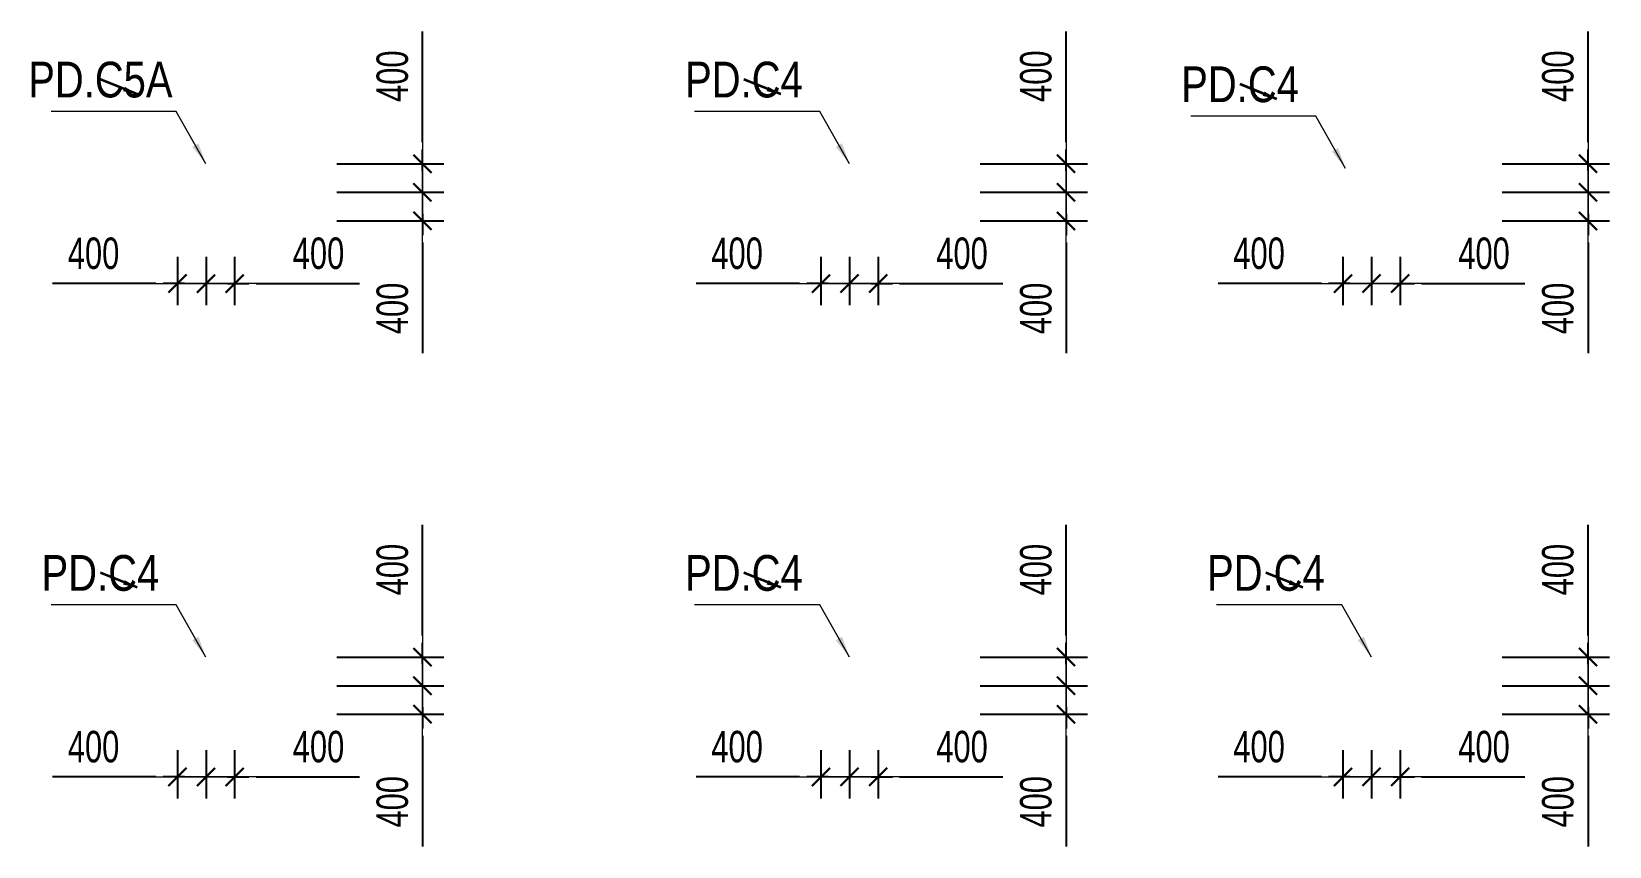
# Model space of a CAD drawing. Header units: millimetres. Extents: x -259680 to 286077, y -1281 to 94455.
# Drawn here: x 70260 to 92327, y 23251 to 34649 of the extents above; entities that cross this region are included whole.
import ezdxf
from ezdxf.enums import TextEntityAlignment as Align

# ---------------------------------------------------------------- set-up
doc = ezdxf.new("R2010")
doc.units = ezdxf.units.MM
doc.layers.get('Defpoints').update_dxf_attribs({"color": 151, "lineweight": 9})
for name, color, linetype, lineweight in [('$0$C1', 20, 'Continuous', 35), ('$1$NDC_S_ANNO', 7, 'Continuous', 20), ('$1$NDC_S_DIM', 1, 'Continuous', 15), ('NDC_S_DIM', 1, 'Continuous', 15)]:
    doc.layers.add(name, color=color, linetype=linetype, lineweight=lineweight)
doc.styles.add('$1$NDC_DIM', font='', dxfattribs={"width": 0.75})
doc.styles.add('$2$ARIAL', font='arial.ttf', dxfattribs={"width": 0.8})
doc.styles.add('NDC_DIM', font='', dxfattribs={"width": 0.75})
doc.styles.get('$1$NDC_DIM').set_extended_font_data('Dotum')
doc.styles.get('NDC_DIM').set_extended_font_data('Dotum')
doc.dimstyles.new('$0$NDC_dim_150', dxfattribs={"dimscale": 150, "dimtxt": 2.2, "dimasz": 1.5, "dimexe": 1.5, "dimexo": 2.5, "dimgap": 1, "dimtad": 1, "dimdec": 0, "dimzin": 0, "dimdsep": 46, "dimtxsty": '$1$NDC_DIM', "dimblk": '$1$DIMMARK', "dimcen": 0.09, "dimdle": 1.2, "dimclrd": 1, "dimclre": 1, "dimclrt": 3, "dimadec": 0, "dimazin": 0, "dimtfac": 1, "dimtdec": 0, "dimtix": 1, "dimtofl": 0, "dimtmove": 0, "dimatfit": 3, "dimfxl": 6, "dimfxlon": 1, "dimtolj": 1, "dimtzin": 0, "dimarcsym": 0})
doc.dimstyles.new('$1$NDC_dim_iso', dxfattribs={"dimtxt": 2.2, "dimasz": 1, "dimexe": 1.5, "dimexo": 2.5, "dimgap": 1, "dimtad": 1, "dimdec": 0, "dimzin": 0, "dimdsep": 46, "dimtxsty": '$1$NDC_DIM', "dimblk": '$1$DIMMARK', "dimcen": 0.09, "dimdle": 1.2, "dimclrd": 1, "dimclre": 1, "dimclrt": 3, "dimadec": 0, "dimazin": 0, "dimtfac": 1, "dimtdec": 0, "dimtix": 1, "dimtofl": 0, "dimtmove": 0, "dimatfit": 3, "dimfxl": 6, "dimfxlon": 1, "dimtolj": 1, "dimtzin": 0, "dimarcsym": 0})
doc.dimstyles.new('NDC_dim_200', dxfattribs={"dimscale": 200, "dimtxt": 2.2, "dimasz": 1.5, "dimexe": 1.5, "dimexo": 2.5, "dimgap": 1, "dimtad": 1, "dimdec": 0, "dimzin": 0, "dimdsep": 46, "dimtxsty": 'NDC_DIM', "dimblk": 'DIMMARK', "dimcen": 0.09, "dimdle": 1.2, "dimclrd": 1, "dimclre": 1, "dimclrt": 3, "dimadec": 0, "dimazin": 0, "dimtfac": 1, "dimtdec": 0, "dimtix": 1, "dimtofl": 0, "dimtmove": 0, "dimatfit": 3, "dimfxl": 6, "dimfxlon": 1, "dimtolj": 1, "dimtzin": 0, "dimarcsym": 0})

# ---------------------------------------------------------------- blocks, each defined once
blk = doc.blocks.new('$1$DIMMARK')
at = {"layer": '$1$NDC_S_DIM', "color": 1}
blk.add_line((-1.5, 0), (1, 0), dxfattribs=at)
at = {"layer": '$1$NDC_S_DIM', "color": 2, "const_width": 0.1}
blk.add_lwpolyline([(-0.424, -0.424), (0.424, 0.424)], dxfattribs=at)
blk = doc.blocks.new('DIMMARK')
at = {"layer": 'NDC_S_DIM', "color": 1}
blk.add_line((-1.5, 0), (1, 0), dxfattribs=at)
at = {"layer": 'NDC_S_DIM', "color": 2, "const_width": 0.1}
blk.add_lwpolyline([(-0.424, -0.424), (0.424, 0.424)], dxfattribs=at)
blk = doc.blocks.new('*D402')
at = {"layer": 'Defpoints', "color": 0, "ltscale": 100, "transparency": 16777216}
for p in [(89000, 25100), (89400, 25100), (89400, 24224)]:
    blk.add_point(p, dxfattribs=at)
at = {"layer": 'NDC_S_DIM', "color": 1, "lineweight": -2, "ltscale": 100, "transparency": 16777216}
for p, q in [((89000, 24600), (89000, 23924)), ((89400, 24600), (89400, 23924)), ((88700, 24224), (88400, 24224)), ((89700, 24224), (91145, 24224))]:
    blk.add_line(p, q, dxfattribs=at)
at = {"layer": 'NDC_S_DIM', "color": 1, "lineweight": -2, "ltscale": 100, "transparency": 16777216, "xscale": 300, "yscale": 300, "zscale": 300}
blk.add_blockref('DIMMARK', (89000, 24224), dxfattribs=at)
at = {"layer": 'NDC_S_DIM', "color": 1, "lineweight": -2, "ltscale": 100, "transparency": 16777216, "xscale": 300, "yscale": 300, "zscale": 300, "rotation": 180}
blk.add_blockref('DIMMARK', (89400, 24224), dxfattribs=at)
at = {"layer": 'NDC_S_DIM', "color": 3, "ltscale": 100, "transparency": 16777216, "insert": (90573, 24645), "char_height": 440, "attachment_point": 5, "style": 'NDC_DIM'}
blk.add_mtext('\\A1;400', dxfattribs=at)
blk = doc.blocks.new('*D403')
at = {"layer": 'Defpoints', "color": 0, "ltscale": 100, "transparency": 16777216}
for p in [(88600, 25100), (89000, 25100), (89000, 24224)]:
    blk.add_point(p, dxfattribs=at)
at = {"layer": 'NDC_S_DIM', "color": 1, "lineweight": -2, "ltscale": 100, "transparency": 16777216}
for p, q in [((88600, 24600), (88600, 23924)), ((89000, 24600), (89000, 23924)), ((88300, 24224), (86855, 24224)), ((89300, 24224), (89600, 24224))]:
    blk.add_line(p, q, dxfattribs=at)
at = {"layer": 'NDC_S_DIM', "color": 1, "lineweight": -2, "ltscale": 100, "transparency": 16777216, "xscale": 300, "yscale": 300, "zscale": 300}
blk.add_blockref('DIMMARK', (88600, 24224), dxfattribs=at)
at = {"layer": 'NDC_S_DIM', "color": 1, "lineweight": -2, "ltscale": 100, "transparency": 16777216, "xscale": 300, "yscale": 300, "zscale": 300, "rotation": 180}
blk.add_blockref('DIMMARK', (89000, 24224), dxfattribs=at)
at = {"layer": 'NDC_S_DIM', "color": 3, "ltscale": 100, "transparency": 16777216, "insert": (87427, 24645), "char_height": 440, "attachment_point": 5, "style": 'NDC_DIM'}
blk.add_mtext('\\A1;400', dxfattribs=at)
blk = doc.blocks.new('*D404')
at = {"layer": 'Defpoints', "color": 0, "ltscale": 100, "transparency": 16777216}
for p in [(89400, 25900), (92027, 25900), (89400, 25500)]:
    blk.add_point(p, dxfattribs=at)
at = {"layer": 'NDC_S_DIM', "color": 1, "lineweight": -2, "ltscale": 100, "transparency": 16777216}
for p, q in [((92027, 26200), (92027, 27749)), ((90827, 25900), (92327, 25900)), ((90827, 25500), (92327, 25500)), ((92027, 25200), (92027, 24900))]:
    blk.add_line(p, q, dxfattribs=at)
at = {"layer": 'NDC_S_DIM', "color": 1, "lineweight": -2, "ltscale": 100, "transparency": 16777216, "xscale": 300, "yscale": 300, "zscale": 300}
for p, rotation in [((92027, 25900), 270), ((92027, 25500), 90)]:
    blk.add_blockref('DIMMARK', p, dxfattribs=dict(at, rotation=rotation))
at = {"layer": 'NDC_S_DIM', "color": 3, "ltscale": 100, "transparency": 16777216, "insert": (91607, 27124), "char_height": 440, "attachment_point": 5, "rotation": 90, "style": 'NDC_DIM'}
blk.add_mtext('\\A1;400', dxfattribs=at)
blk = doc.blocks.new('*D405')
at = {"layer": 'Defpoints', "color": 0, "ltscale": 100, "transparency": 16777216}
for p in [(89400, 25500), (92027, 25500), (89400, 25100)]:
    blk.add_point(p, dxfattribs=at)
at = {"layer": 'NDC_S_DIM', "color": 1, "lineweight": -2, "ltscale": 100, "transparency": 16777216}
for p, q in [((92027, 25800), (92027, 26100)), ((90827, 25500), (92327, 25500)), ((90827, 25100), (92327, 25100)), ((92027, 24800), (92027, 23251))]:
    blk.add_line(p, q, dxfattribs=at)
at = {"layer": 'NDC_S_DIM', "color": 1, "lineweight": -2, "ltscale": 100, "transparency": 16777216, "xscale": 300, "yscale": 300, "zscale": 300}
for p, rotation in [((92027, 25500), 270), ((92027, 25100), 90)]:
    blk.add_blockref('DIMMARK', p, dxfattribs=dict(at, rotation=rotation))
at = {"layer": 'NDC_S_DIM', "color": 3, "ltscale": 100, "transparency": 16777216, "insert": (91607, 23876), "char_height": 440, "attachment_point": 5, "rotation": 90, "style": 'NDC_DIM'}
blk.add_mtext('\\A1;400', dxfattribs=at)
blk = doc.blocks.new('*D406')
at = {"layer": 'Defpoints', "color": 0, "ltscale": 100, "transparency": 16777216}
for p in [(89000, 32000), (89400, 32000), (89400, 31124)]:
    blk.add_point(p, dxfattribs=at)
at = {"layer": 'NDC_S_DIM', "color": 1, "lineweight": -2, "ltscale": 100, "transparency": 16777216}
for p, q in [((89000, 31500), (89000, 30824)), ((89400, 31500), (89400, 30824)), ((88700, 31124), (88400, 31124)), ((89700, 31124), (91145, 31124))]:
    blk.add_line(p, q, dxfattribs=at)
at = {"layer": 'NDC_S_DIM', "color": 1, "lineweight": -2, "ltscale": 100, "transparency": 16777216, "xscale": 300, "yscale": 300, "zscale": 300}
blk.add_blockref('DIMMARK', (89000, 31124), dxfattribs=at)
at = {"layer": 'NDC_S_DIM', "color": 1, "lineweight": -2, "ltscale": 100, "transparency": 16777216, "xscale": 300, "yscale": 300, "zscale": 300, "rotation": 180}
blk.add_blockref('DIMMARK', (89400, 31124), dxfattribs=at)
at = {"layer": 'NDC_S_DIM', "color": 3, "ltscale": 100, "transparency": 16777216, "insert": (90573, 31545), "char_height": 440, "attachment_point": 5, "style": 'NDC_DIM'}
blk.add_mtext('\\A1;400', dxfattribs=at)
blk = doc.blocks.new('*D407')
at = {"layer": 'Defpoints', "color": 0, "ltscale": 100, "transparency": 16777216}
for p in [(88600, 32000), (89000, 32000), (89000, 31124)]:
    blk.add_point(p, dxfattribs=at)
at = {"layer": 'NDC_S_DIM', "color": 1, "lineweight": -2, "ltscale": 100, "transparency": 16777216}
for p, q in [((88600, 31500), (88600, 30824)), ((89000, 31500), (89000, 30824)), ((88300, 31124), (86855, 31124)), ((89300, 31124), (89600, 31124))]:
    blk.add_line(p, q, dxfattribs=at)
at = {"layer": 'NDC_S_DIM', "color": 1, "lineweight": -2, "ltscale": 100, "transparency": 16777216, "xscale": 300, "yscale": 300, "zscale": 300}
blk.add_blockref('DIMMARK', (88600, 31124), dxfattribs=at)
at = {"layer": 'NDC_S_DIM', "color": 1, "lineweight": -2, "ltscale": 100, "transparency": 16777216, "xscale": 300, "yscale": 300, "zscale": 300, "rotation": 180}
blk.add_blockref('DIMMARK', (89000, 31124), dxfattribs=at)
at = {"layer": 'NDC_S_DIM', "color": 3, "ltscale": 100, "transparency": 16777216, "insert": (87427, 31545), "char_height": 440, "attachment_point": 5, "style": 'NDC_DIM'}
blk.add_mtext('\\A1;400', dxfattribs=at)
blk = doc.blocks.new('*D408')
at = {"layer": 'Defpoints', "color": 0, "ltscale": 100, "transparency": 16777216}
for p in [(89400, 32800), (92027, 32800), (89400, 32400)]:
    blk.add_point(p, dxfattribs=at)
at = {"layer": 'NDC_S_DIM', "color": 1, "lineweight": -2, "ltscale": 100, "transparency": 16777216}
for p, q in [((92027, 33100), (92027, 34649)), ((90827, 32800), (92327, 32800)), ((90827, 32400), (92327, 32400)), ((92027, 32100), (92027, 31800))]:
    blk.add_line(p, q, dxfattribs=at)
at = {"layer": 'NDC_S_DIM', "color": 1, "lineweight": -2, "ltscale": 100, "transparency": 16777216, "xscale": 300, "yscale": 300, "zscale": 300}
for p, rotation in [((92027, 32800), 270), ((92027, 32400), 90)]:
    blk.add_blockref('DIMMARK', p, dxfattribs=dict(at, rotation=rotation))
at = {"layer": 'NDC_S_DIM', "color": 3, "ltscale": 100, "transparency": 16777216, "insert": (91607, 34024), "char_height": 440, "attachment_point": 5, "rotation": 90, "style": 'NDC_DIM'}
blk.add_mtext('\\A1;400', dxfattribs=at)
blk = doc.blocks.new('*D409')
at = {"layer": 'Defpoints', "color": 0, "ltscale": 100, "transparency": 16777216}
for p in [(89400, 32400), (92027, 32400), (89400, 32000)]:
    blk.add_point(p, dxfattribs=at)
at = {"layer": 'NDC_S_DIM', "color": 1, "lineweight": -2, "ltscale": 100, "transparency": 16777216}
for p, q in [((92027, 32700), (92027, 33000)), ((90827, 32400), (92327, 32400)), ((90827, 32000), (92327, 32000)), ((92027, 31700), (92027, 30151))]:
    blk.add_line(p, q, dxfattribs=at)
at = {"layer": 'NDC_S_DIM', "color": 1, "lineweight": -2, "ltscale": 100, "transparency": 16777216, "xscale": 300, "yscale": 300, "zscale": 300}
for p, rotation in [((92027, 32400), 270), ((92027, 32000), 90)]:
    blk.add_blockref('DIMMARK', p, dxfattribs=dict(at, rotation=rotation))
at = {"layer": 'NDC_S_DIM', "color": 3, "ltscale": 100, "transparency": 16777216, "insert": (91607, 30776), "char_height": 440, "attachment_point": 5, "rotation": 90, "style": 'NDC_DIM'}
blk.add_mtext('\\A1;400', dxfattribs=at)
blk = doc.blocks.new('*D414')
at = {"layer": 'Defpoints', "color": 0, "ltscale": 100, "transparency": 16777216}
for p in [(81700, 32000), (82100, 32000), (82100, 31124)]:
    blk.add_point(p, dxfattribs=at)
at = {"layer": 'NDC_S_DIM', "color": 1, "lineweight": -2, "ltscale": 100, "transparency": 16777216}
for p, q in [((81700, 31500), (81700, 30824)), ((82100, 31500), (82100, 30824)), ((81400, 31124), (81100, 31124)), ((82400, 31124), (83845, 31124))]:
    blk.add_line(p, q, dxfattribs=at)
at = {"layer": 'NDC_S_DIM', "color": 1, "lineweight": -2, "ltscale": 100, "transparency": 16777216, "xscale": 300, "yscale": 300, "zscale": 300}
blk.add_blockref('DIMMARK', (81700, 31124), dxfattribs=at)
at = {"layer": 'NDC_S_DIM', "color": 1, "lineweight": -2, "ltscale": 100, "transparency": 16777216, "xscale": 300, "yscale": 300, "zscale": 300, "rotation": 180}
blk.add_blockref('DIMMARK', (82100, 31124), dxfattribs=at)
at = {"layer": 'NDC_S_DIM', "color": 3, "ltscale": 100, "transparency": 16777216, "insert": (83273, 31545), "char_height": 440, "attachment_point": 5, "style": 'NDC_DIM'}
blk.add_mtext('\\A1;400', dxfattribs=at)
blk = doc.blocks.new('*D415')
at = {"layer": 'Defpoints', "color": 0, "ltscale": 100, "transparency": 16777216}
for p in [(81300, 32000), (81700, 32000), (81700, 31124)]:
    blk.add_point(p, dxfattribs=at)
at = {"layer": 'NDC_S_DIM', "color": 1, "lineweight": -2, "ltscale": 100, "transparency": 16777216}
for p, q in [((81300, 31500), (81300, 30824)), ((81700, 31500), (81700, 30824)), ((81000, 31124), (79555, 31124)), ((82000, 31124), (82300, 31124))]:
    blk.add_line(p, q, dxfattribs=at)
at = {"layer": 'NDC_S_DIM', "color": 1, "lineweight": -2, "ltscale": 100, "transparency": 16777216, "xscale": 300, "yscale": 300, "zscale": 300}
blk.add_blockref('DIMMARK', (81300, 31124), dxfattribs=at)
at = {"layer": 'NDC_S_DIM', "color": 1, "lineweight": -2, "ltscale": 100, "transparency": 16777216, "xscale": 300, "yscale": 300, "zscale": 300, "rotation": 180}
blk.add_blockref('DIMMARK', (81700, 31124), dxfattribs=at)
at = {"layer": 'NDC_S_DIM', "color": 3, "ltscale": 100, "transparency": 16777216, "insert": (80127, 31545), "char_height": 440, "attachment_point": 5, "style": 'NDC_DIM'}
blk.add_mtext('\\A1;400', dxfattribs=at)
blk = doc.blocks.new('*D416')
at = {"layer": 'Defpoints', "color": 0, "ltscale": 100, "transparency": 16777216}
for p in [(82100, 32800), (84727, 32800), (82100, 32400)]:
    blk.add_point(p, dxfattribs=at)
at = {"layer": 'NDC_S_DIM', "color": 1, "lineweight": -2, "ltscale": 100, "transparency": 16777216}
for p, q in [((84727, 33100), (84727, 34649)), ((83527, 32800), (85027, 32800)), ((83527, 32400), (85027, 32400)), ((84727, 32100), (84727, 31800))]:
    blk.add_line(p, q, dxfattribs=at)
at = {"layer": 'NDC_S_DIM', "color": 1, "lineweight": -2, "ltscale": 100, "transparency": 16777216, "xscale": 300, "yscale": 300, "zscale": 300}
for p, rotation in [((84727, 32800), 270), ((84727, 32400), 90)]:
    blk.add_blockref('DIMMARK', p, dxfattribs=dict(at, rotation=rotation))
at = {"layer": 'NDC_S_DIM', "color": 3, "ltscale": 100, "transparency": 16777216, "insert": (84307, 34024), "char_height": 440, "attachment_point": 5, "rotation": 90, "style": 'NDC_DIM'}
blk.add_mtext('\\A1;400', dxfattribs=at)
blk = doc.blocks.new('*D417')
at = {"layer": 'Defpoints', "color": 0, "ltscale": 100, "transparency": 16777216}
for p in [(82100, 32400), (84727, 32400), (82100, 32000)]:
    blk.add_point(p, dxfattribs=at)
at = {"layer": 'NDC_S_DIM', "color": 1, "lineweight": -2, "ltscale": 100, "transparency": 16777216}
for p, q in [((84727, 32700), (84727, 33000)), ((83527, 32400), (85027, 32400)), ((83527, 32000), (85027, 32000)), ((84727, 31700), (84727, 30151))]:
    blk.add_line(p, q, dxfattribs=at)
at = {"layer": 'NDC_S_DIM', "color": 1, "lineweight": -2, "ltscale": 100, "transparency": 16777216, "xscale": 300, "yscale": 300, "zscale": 300}
for p, rotation in [((84727, 32400), 270), ((84727, 32000), 90)]:
    blk.add_blockref('DIMMARK', p, dxfattribs=dict(at, rotation=rotation))
at = {"layer": 'NDC_S_DIM', "color": 3, "ltscale": 100, "transparency": 16777216, "insert": (84307, 30776), "char_height": 440, "attachment_point": 5, "rotation": 90, "style": 'NDC_DIM'}
blk.add_mtext('\\A1;400', dxfattribs=at)
blk = doc.blocks.new('*D418')
at = {"layer": 'Defpoints', "color": 0, "ltscale": 100, "transparency": 16777216}
for p in [(72700, 32000), (73100, 32000), (73100, 31124)]:
    blk.add_point(p, dxfattribs=at)
at = {"layer": 'NDC_S_DIM', "color": 1, "lineweight": -2, "ltscale": 100, "transparency": 16777216}
for p, q in [((72700, 31500), (72700, 30824)), ((73100, 31500), (73100, 30824)), ((72400, 31124), (72100, 31124)), ((73400, 31124), (74845, 31124))]:
    blk.add_line(p, q, dxfattribs=at)
at = {"layer": 'NDC_S_DIM', "color": 1, "lineweight": -2, "ltscale": 100, "transparency": 16777216, "xscale": 300, "yscale": 300, "zscale": 300}
blk.add_blockref('DIMMARK', (72700, 31124), dxfattribs=at)
at = {"layer": 'NDC_S_DIM', "color": 1, "lineweight": -2, "ltscale": 100, "transparency": 16777216, "xscale": 300, "yscale": 300, "zscale": 300, "rotation": 180}
blk.add_blockref('DIMMARK', (73100, 31124), dxfattribs=at)
at = {"layer": 'NDC_S_DIM', "color": 3, "ltscale": 100, "transparency": 16777216, "insert": (74273, 31545), "char_height": 440, "attachment_point": 5, "style": 'NDC_DIM'}
blk.add_mtext('\\A1;400', dxfattribs=at)
blk = doc.blocks.new('*D419')
at = {"layer": 'Defpoints', "color": 0, "ltscale": 100, "transparency": 16777216}
for p in [(72300, 32000), (72700, 32000), (72700, 31124)]:
    blk.add_point(p, dxfattribs=at)
at = {"layer": 'NDC_S_DIM', "color": 1, "lineweight": -2, "ltscale": 100, "transparency": 16777216}
for p, q in [((72300, 31500), (72300, 30824)), ((72700, 31500), (72700, 30824)), ((72000, 31124), (70555, 31124)), ((73000, 31124), (73300, 31124))]:
    blk.add_line(p, q, dxfattribs=at)
at = {"layer": 'NDC_S_DIM', "color": 1, "lineweight": -2, "ltscale": 100, "transparency": 16777216, "xscale": 300, "yscale": 300, "zscale": 300}
blk.add_blockref('DIMMARK', (72300, 31124), dxfattribs=at)
at = {"layer": 'NDC_S_DIM', "color": 1, "lineweight": -2, "ltscale": 100, "transparency": 16777216, "xscale": 300, "yscale": 300, "zscale": 300, "rotation": 180}
blk.add_blockref('DIMMARK', (72700, 31124), dxfattribs=at)
at = {"layer": 'NDC_S_DIM', "color": 3, "ltscale": 100, "transparency": 16777216, "insert": (71127, 31545), "char_height": 440, "attachment_point": 5, "style": 'NDC_DIM'}
blk.add_mtext('\\A1;400', dxfattribs=at)
blk = doc.blocks.new('*D420')
at = {"layer": 'Defpoints', "color": 0, "ltscale": 100, "transparency": 16777216}
for p in [(73100, 32800), (75727, 32800), (73100, 32400)]:
    blk.add_point(p, dxfattribs=at)
at = {"layer": 'NDC_S_DIM', "color": 1, "lineweight": -2, "ltscale": 100, "transparency": 16777216}
for p, q in [((75727, 33100), (75727, 34649)), ((74527, 32800), (76027, 32800)), ((74527, 32400), (76027, 32400)), ((75727, 32100), (75727, 31800))]:
    blk.add_line(p, q, dxfattribs=at)
at = {"layer": 'NDC_S_DIM', "color": 1, "lineweight": -2, "ltscale": 100, "transparency": 16777216, "xscale": 300, "yscale": 300, "zscale": 300}
for p, rotation in [((75727, 32800), 270), ((75727, 32400), 90)]:
    blk.add_blockref('DIMMARK', p, dxfattribs=dict(at, rotation=rotation))
at = {"layer": 'NDC_S_DIM', "color": 3, "ltscale": 100, "transparency": 16777216, "insert": (75307, 34024), "char_height": 440, "attachment_point": 5, "rotation": 90, "style": 'NDC_DIM'}
blk.add_mtext('\\A1;400', dxfattribs=at)
blk = doc.blocks.new('*D421')
at = {"layer": 'Defpoints', "color": 0, "ltscale": 100, "transparency": 16777216}
for p in [(73100, 32400), (75727, 32400), (73100, 32000)]:
    blk.add_point(p, dxfattribs=at)
at = {"layer": 'NDC_S_DIM', "color": 1, "lineweight": -2, "ltscale": 100, "transparency": 16777216}
for p, q in [((75727, 32700), (75727, 33000)), ((74527, 32400), (76027, 32400)), ((74527, 32000), (76027, 32000)), ((75727, 31700), (75727, 30151))]:
    blk.add_line(p, q, dxfattribs=at)
at = {"layer": 'NDC_S_DIM', "color": 1, "lineweight": -2, "ltscale": 100, "transparency": 16777216, "xscale": 300, "yscale": 300, "zscale": 300}
for p, rotation in [((75727, 32400), 270), ((75727, 32000), 90)]:
    blk.add_blockref('DIMMARK', p, dxfattribs=dict(at, rotation=rotation))
at = {"layer": 'NDC_S_DIM', "color": 3, "ltscale": 100, "transparency": 16777216, "insert": (75307, 30776), "char_height": 440, "attachment_point": 5, "rotation": 90, "style": 'NDC_DIM'}
blk.add_mtext('\\A1;400', dxfattribs=at)
blk = doc.blocks.new('*D454')
at = {"layer": 'Defpoints', "color": 0, "ltscale": 100, "transparency": 16777216}
for p in [(72700, 25100), (73100, 25100), (73100, 24224)]:
    blk.add_point(p, dxfattribs=at)
at = {"layer": 'NDC_S_DIM', "color": 1, "lineweight": -2, "ltscale": 100, "transparency": 16777216}
for p, q in [((72700, 24600), (72700, 23924)), ((73100, 24600), (73100, 23924)), ((72400, 24224), (72100, 24224)), ((73400, 24224), (74845, 24224))]:
    blk.add_line(p, q, dxfattribs=at)
at = {"layer": 'NDC_S_DIM', "color": 1, "lineweight": -2, "ltscale": 100, "transparency": 16777216, "xscale": 300, "yscale": 300, "zscale": 300}
blk.add_blockref('DIMMARK', (72700, 24224), dxfattribs=at)
at = {"layer": 'NDC_S_DIM', "color": 1, "lineweight": -2, "ltscale": 100, "transparency": 16777216, "xscale": 300, "yscale": 300, "zscale": 300, "rotation": 180}
blk.add_blockref('DIMMARK', (73100, 24224), dxfattribs=at)
at = {"layer": 'NDC_S_DIM', "color": 3, "ltscale": 100, "transparency": 16777216, "insert": (74273, 24645), "char_height": 440, "attachment_point": 5, "style": 'NDC_DIM'}
blk.add_mtext('\\A1;400', dxfattribs=at)
blk = doc.blocks.new('*D455')
at = {"layer": 'Defpoints', "color": 0, "ltscale": 100, "transparency": 16777216}
for p in [(72300, 25100), (72700, 25100), (72700, 24224)]:
    blk.add_point(p, dxfattribs=at)
at = {"layer": 'NDC_S_DIM', "color": 1, "lineweight": -2, "ltscale": 100, "transparency": 16777216}
for p, q in [((72300, 24600), (72300, 23924)), ((72700, 24600), (72700, 23924)), ((72000, 24224), (70555, 24224)), ((73000, 24224), (73300, 24224))]:
    blk.add_line(p, q, dxfattribs=at)
at = {"layer": 'NDC_S_DIM', "color": 1, "lineweight": -2, "ltscale": 100, "transparency": 16777216, "xscale": 300, "yscale": 300, "zscale": 300}
blk.add_blockref('DIMMARK', (72300, 24224), dxfattribs=at)
at = {"layer": 'NDC_S_DIM', "color": 1, "lineweight": -2, "ltscale": 100, "transparency": 16777216, "xscale": 300, "yscale": 300, "zscale": 300, "rotation": 180}
blk.add_blockref('DIMMARK', (72700, 24224), dxfattribs=at)
at = {"layer": 'NDC_S_DIM', "color": 3, "ltscale": 100, "transparency": 16777216, "insert": (71127, 24645), "char_height": 440, "attachment_point": 5, "style": 'NDC_DIM'}
blk.add_mtext('\\A1;400', dxfattribs=at)
blk = doc.blocks.new('*D456')
at = {"layer": 'Defpoints', "color": 0, "ltscale": 100, "transparency": 16777216}
for p in [(73100, 25900), (75727, 25900), (73100, 25500)]:
    blk.add_point(p, dxfattribs=at)
at = {"layer": 'NDC_S_DIM', "color": 1, "lineweight": -2, "ltscale": 100, "transparency": 16777216}
for p, q in [((75727, 26200), (75727, 27749)), ((74527, 25900), (76027, 25900)), ((74527, 25500), (76027, 25500)), ((75727, 25200), (75727, 24900))]:
    blk.add_line(p, q, dxfattribs=at)
at = {"layer": 'NDC_S_DIM', "color": 1, "lineweight": -2, "ltscale": 100, "transparency": 16777216, "xscale": 300, "yscale": 300, "zscale": 300}
for p, rotation in [((75727, 25900), 270), ((75727, 25500), 90)]:
    blk.add_blockref('DIMMARK', p, dxfattribs=dict(at, rotation=rotation))
at = {"layer": 'NDC_S_DIM', "color": 3, "ltscale": 100, "transparency": 16777216, "insert": (75307, 27124), "char_height": 440, "attachment_point": 5, "rotation": 90, "style": 'NDC_DIM'}
blk.add_mtext('\\A1;400', dxfattribs=at)
blk = doc.blocks.new('*D457')
at = {"layer": 'Defpoints', "color": 0, "ltscale": 100, "transparency": 16777216}
for p in [(73100, 25500), (75727, 25500), (73100, 25100)]:
    blk.add_point(p, dxfattribs=at)
at = {"layer": 'NDC_S_DIM', "color": 1, "lineweight": -2, "ltscale": 100, "transparency": 16777216}
for p, q in [((75727, 25800), (75727, 26100)), ((74527, 25500), (76027, 25500)), ((74527, 25100), (76027, 25100)), ((75727, 24800), (75727, 23251))]:
    blk.add_line(p, q, dxfattribs=at)
at = {"layer": 'NDC_S_DIM', "color": 1, "lineweight": -2, "ltscale": 100, "transparency": 16777216, "xscale": 300, "yscale": 300, "zscale": 300}
for p, rotation in [((75727, 25500), 270), ((75727, 25100), 90)]:
    blk.add_blockref('DIMMARK', p, dxfattribs=dict(at, rotation=rotation))
at = {"layer": 'NDC_S_DIM', "color": 3, "ltscale": 100, "transparency": 16777216, "insert": (75307, 23876), "char_height": 440, "attachment_point": 5, "rotation": 90, "style": 'NDC_DIM'}
blk.add_mtext('\\A1;400', dxfattribs=at)
blk = doc.blocks.new('*D458')
at = {"layer": 'Defpoints', "color": 0, "ltscale": 100, "transparency": 16777216}
for p in [(81700, 25100), (82100, 25100), (82100, 24224)]:
    blk.add_point(p, dxfattribs=at)
at = {"layer": 'NDC_S_DIM', "color": 1, "lineweight": -2, "ltscale": 100, "transparency": 16777216}
for p, q in [((81700, 24600), (81700, 23924)), ((82100, 24600), (82100, 23924)), ((81400, 24224), (81100, 24224)), ((82400, 24224), (83845, 24224))]:
    blk.add_line(p, q, dxfattribs=at)
at = {"layer": 'NDC_S_DIM', "color": 1, "lineweight": -2, "ltscale": 100, "transparency": 16777216, "xscale": 300, "yscale": 300, "zscale": 300}
blk.add_blockref('DIMMARK', (81700, 24224), dxfattribs=at)
at = {"layer": 'NDC_S_DIM', "color": 1, "lineweight": -2, "ltscale": 100, "transparency": 16777216, "xscale": 300, "yscale": 300, "zscale": 300, "rotation": 180}
blk.add_blockref('DIMMARK', (82100, 24224), dxfattribs=at)
at = {"layer": 'NDC_S_DIM', "color": 3, "ltscale": 100, "transparency": 16777216, "insert": (83273, 24645), "char_height": 440, "attachment_point": 5, "style": 'NDC_DIM'}
blk.add_mtext('\\A1;400', dxfattribs=at)
blk = doc.blocks.new('*D459')
at = {"layer": 'Defpoints', "color": 0, "ltscale": 100, "transparency": 16777216}
for p in [(81300, 25100), (81700, 25100), (81700, 24224)]:
    blk.add_point(p, dxfattribs=at)
at = {"layer": 'NDC_S_DIM', "color": 1, "lineweight": -2, "ltscale": 100, "transparency": 16777216}
for p, q in [((81300, 24600), (81300, 23924)), ((81700, 24600), (81700, 23924)), ((81000, 24224), (79555, 24224)), ((82000, 24224), (82300, 24224))]:
    blk.add_line(p, q, dxfattribs=at)
at = {"layer": 'NDC_S_DIM', "color": 1, "lineweight": -2, "ltscale": 100, "transparency": 16777216, "xscale": 300, "yscale": 300, "zscale": 300}
blk.add_blockref('DIMMARK', (81300, 24224), dxfattribs=at)
at = {"layer": 'NDC_S_DIM', "color": 1, "lineweight": -2, "ltscale": 100, "transparency": 16777216, "xscale": 300, "yscale": 300, "zscale": 300, "rotation": 180}
blk.add_blockref('DIMMARK', (81700, 24224), dxfattribs=at)
at = {"layer": 'NDC_S_DIM', "color": 3, "ltscale": 100, "transparency": 16777216, "insert": (80127, 24645), "char_height": 440, "attachment_point": 5, "style": 'NDC_DIM'}
blk.add_mtext('\\A1;400', dxfattribs=at)
blk = doc.blocks.new('*D460')
at = {"layer": 'Defpoints', "color": 0, "ltscale": 100, "transparency": 16777216}
for p in [(82100, 25900), (84727, 25900), (82100, 25500)]:
    blk.add_point(p, dxfattribs=at)
at = {"layer": 'NDC_S_DIM', "color": 1, "lineweight": -2, "ltscale": 100, "transparency": 16777216}
for p, q in [((84727, 26200), (84727, 27749)), ((83527, 25900), (85027, 25900)), ((83527, 25500), (85027, 25500)), ((84727, 25200), (84727, 24900))]:
    blk.add_line(p, q, dxfattribs=at)
at = {"layer": 'NDC_S_DIM', "color": 1, "lineweight": -2, "ltscale": 100, "transparency": 16777216, "xscale": 300, "yscale": 300, "zscale": 300}
for p, rotation in [((84727, 25900), 270), ((84727, 25500), 90)]:
    blk.add_blockref('DIMMARK', p, dxfattribs=dict(at, rotation=rotation))
at = {"layer": 'NDC_S_DIM', "color": 3, "ltscale": 100, "transparency": 16777216, "insert": (84307, 27124), "char_height": 440, "attachment_point": 5, "rotation": 90, "style": 'NDC_DIM'}
blk.add_mtext('\\A1;400', dxfattribs=at)
blk = doc.blocks.new('*D461')
at = {"layer": 'Defpoints', "color": 0, "ltscale": 100, "transparency": 16777216}
for p in [(82100, 25500), (84727, 25500), (82100, 25100)]:
    blk.add_point(p, dxfattribs=at)
at = {"layer": 'NDC_S_DIM', "color": 1, "lineweight": -2, "ltscale": 100, "transparency": 16777216}
for p, q in [((84727, 25800), (84727, 26100)), ((83527, 25500), (85027, 25500)), ((83527, 25100), (85027, 25100)), ((84727, 24800), (84727, 23251))]:
    blk.add_line(p, q, dxfattribs=at)
at = {"layer": 'NDC_S_DIM', "color": 1, "lineweight": -2, "ltscale": 100, "transparency": 16777216, "xscale": 300, "yscale": 300, "zscale": 300}
for p, rotation in [((84727, 25500), 270), ((84727, 25100), 90)]:
    blk.add_blockref('DIMMARK', p, dxfattribs=dict(at, rotation=rotation))
at = {"layer": 'NDC_S_DIM', "color": 3, "ltscale": 100, "transparency": 16777216, "insert": (84307, 23876), "char_height": 440, "attachment_point": 5, "rotation": 90, "style": 'NDC_DIM'}
blk.add_mtext('\\A1;400', dxfattribs=at)
blk = doc.blocks.new('*U220')
at = {"layer": '$1$NDC_S_ANNO', "ltscale": 0.8, "style": '$2$ARIAL', "width": 0.8}
blk.add_attdef('TEN', text='', height=2.5, dxfattribs=at).set_placement((-2.58, 1.03), align=Align.MIDDLE_CENTER)
at = {"layer": '$1$NDC_S_ANNO', "ltscale": 0.8, "style": '$2$ARIAL', "width": 0.8, "flags": 1}
blk.add_attdef('CHU_THICH', text='', height=2.5, dxfattribs=at).set_placement((0, 0), align=Align.MIDDLE_CENTER)
at = {"layer": 'Defpoints'}
blk.add_leader([(0, 0), (-2.58, 1.03)], dimstyle='$1$NDC_dim_iso', override={"dimgap": 0.625, "dimtad": 0}, dxfattribs=at)
blk = doc.blocks.new('$0$co t check')
at = {"layer": '$0$C1', "xscale": 200, "yscale": 200, "zscale": 200}
for p, values in [((69698, 33771), {'TEN': 'PD.C5A'}), ((78698, 33771), {'TEN': 'PD.C4'}), ((85636, 33705), {'TEN': 'PD.C4'}), ((69698, 26871), {'TEN': 'PD.C4'}), ((78698, 26871), {'TEN': 'PD.C4'}), ((85998, 26871), {'TEN': 'PD.C4'})]:
    blk.add_blockref('*U220', p, dxfattribs=at).add_auto_attribs(values)
at = {"layer": '$0$C1'}
for points in [[(70659, 32800), (70242, 33532), (68493, 33532)], [(79659, 32800), (79242, 33532), (77493, 33532)], [(86597, 32735), (86180, 33466), (84431, 33466)], [(70659, 25900), (70242, 26632), (68493, 26632)], [(79659, 25900), (79242, 26632), (77493, 26632)], [(86959, 25900), (86542, 26632), (84793, 26632)]]:
    blk.add_leader(points, dimstyle='$0$NDC_dim_150', override={"dimasz": 2, "dimgap": 1, "dimtad": 0}, dxfattribs=at)

msp = doc.modelspace()

# ---------------------------------------------------------------- block references
at = {"layer": '$1$NDC_S_DIM'}
msp.add_blockref('$0$co t check', (2040.6, 0), dxfattribs=at)

# ---------------------------------------------------------------- dimensions: what is measured, and where the dimension line sits
at = {"layer": 'NDC_S_DIM', "ltscale": 100}
for base, p1, p2, picture, middle in [((75726.7, 32800), (73100, 32400), (73100, 32800), '*D420', (75726.7, 34024.3)), ((84726.7, 32800), (82100, 32400), (82100, 32800), '*D416', (84726.7, 34024.3)), ((92026.7, 32800), (89400, 32400), (89400, 32800), '*D408', (92026.7, 34024.3)), ((75726.7, 32400), (73100, 32000), (73100, 32400), '*D421', (75726.7, 30775.7)), ((84726.7, 32400), (82100, 32000), (82100, 32400), '*D417', (84726.7, 30775.7)), ((92026.7, 32400), (89400, 32000), (89400, 32400), '*D409', (92026.7, 30775.7)), ((75726.7, 25900), (73100, 25500), (73100, 25900), '*D456', (75726.7, 27124.3)), ((84726.7, 25900), (82100, 25500), (82100, 25900), '*D460', (84726.7, 27124.3)), ((92026.7, 25900), (89400, 25500), (89400, 25900), '*D404', (92026.7, 27124.3)), ((75726.7, 25500), (73100, 25100), (73100, 25500), '*D457', (75726.7, 23875.7)), ((84726.7, 25500), (82100, 25100), (82100, 25500), '*D461', (84726.7, 23875.7)), ((92026.7, 25500), (89400, 25100), (89400, 25500), '*D405', (92026.7, 23875.7))]:
    dim = msp.add_linear_dim(base=base, p1=p1, p2=p2, angle=90, dimstyle='NDC_dim_200', dxfattribs=at)
    dim.commit()
    dim.dimension.update_dxf_attribs({"geometry": picture, "text_midpoint": middle, "dimtype": 160})
for base, p1, p2, picture, middle in [((72700, 31124.4), (72300, 32000), (72700, 32000), '*D419', (71127.5, 31124.4)), ((73100, 31124.4), (72700, 32000), (73100, 32000), '*D418', (74272.5, 31124.4)), ((81700, 31124.4), (81300, 32000), (81700, 32000), '*D415', (80127.5, 31124.4)), ((82100, 31124.4), (81700, 32000), (82100, 32000), '*D414', (83272.5, 31124.4)), ((89000, 31124.4), (88600, 32000), (89000, 32000), '*D407', (87427.5, 31124.4)), ((89400, 31124.4), (89000, 32000), (89400, 32000), '*D406', (90572.5, 31124.4)), ((72700, 24224.4), (72300, 25100), (72700, 25100), '*D455', (71127.5, 24224.4)), ((73100, 24224.4), (72700, 25100), (73100, 25100), '*D454', (74272.5, 24224.4)), ((81700, 24224.4), (81300, 25100), (81700, 25100), '*D459', (80127.5, 24224.4)), ((82100, 24224.4), (81700, 25100), (82100, 25100), '*D458', (83272.5, 24224.4)), ((89000, 24224.4), (88600, 25100), (89000, 25100), '*D403', (87427.5, 24224.4)), ((89400, 24224.4), (89000, 25100), (89400, 25100), '*D402', (90572.5, 24224.4))]:
    dim = msp.add_linear_dim(base=base, p1=p1, p2=p2, dimstyle='NDC_dim_200', dxfattribs=at)
    dim.commit()
    dim.dimension.update_dxf_attribs({"geometry": picture, "text_midpoint": middle, "dimtype": 160})

doc.saveas('drawing.dxf')
